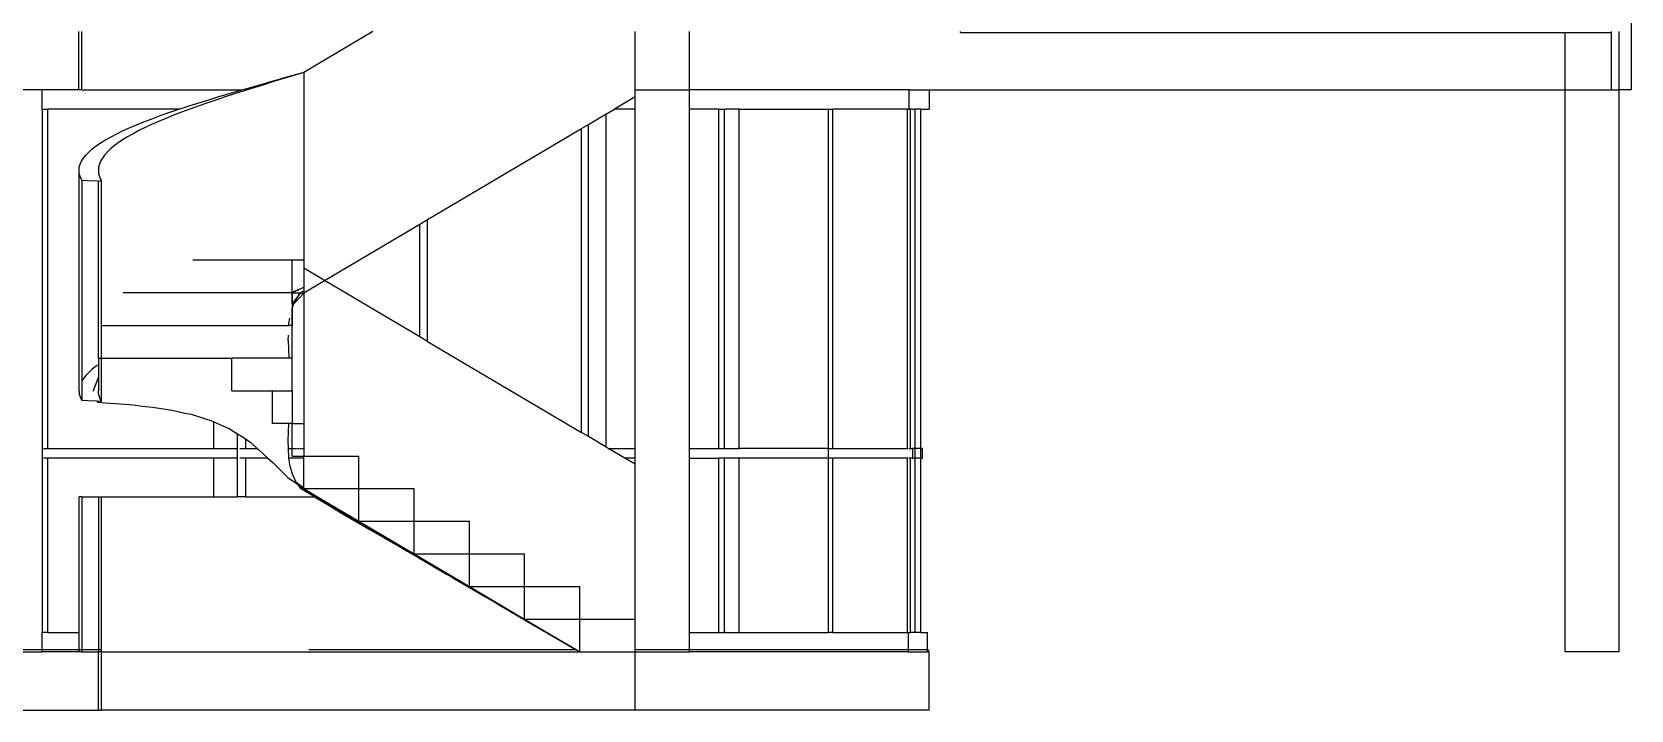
# Model space of a CAD drawing. Header units: centimetres. Extents: x -35.5 to -15.9, y -26.1 to -16.5.
# Drawn here: x -24.13 to -15.87, y -26.1 to -22.6 of the extents above; entities that cross this region are included whole.
import ezdxf

# ---------------------------------------------------------------- set-up
doc = ezdxf.new("R2010")
doc.units = ezdxf.units.CM
doc.layers.add('SectionCutEdges', color=7, linetype='Continuous')

msp = doc.modelspace()

# ---------------------------------------------------------------- linework, layer by layer
for p, q in [((-23.8835, -22.8973), (-23.8835, -22.5973)), ((-22.3667, -22.5973), (-22.7235, -22.8081)), ((-21.0132, -22.8973), (-21.0132, -22.5973)), ((-20.7335, -22.8973), (-20.7335, -22.5973)), ((-16.2132, -22.8973), (-16.2132, -22.6013)), ((-15.9338, -22.8973), (-15.9338, -22.5973)), ((-22.9498, -22.8713), (-22.8937, -22.8555)), ((-22.879, -22.8555), (-22.9303, -22.8713)), ((-22.8937, -22.8555), (-22.8372, -22.8397)), ((-22.7755, -22.8239), (-22.879, -22.8555)), ((-22.7235, -22.8081), (-22.8372, -22.8397)), ((-22.7235, -22.8081), (-22.7755, -22.8239)), ((-22.7235, -22.8081), (-22.7235, -23.7765)), ((-24.0735, -22.9973), (-24.0735, -22.8973)), ((-23.8692, -22.8973), (-23.041, -22.8973)), ((-23.2194, -22.9502), (-23.1673, -22.9344)), ((-23.1291, -22.9344), (-23.1766, -22.9502)), ((-23.1673, -22.9344), (-23.1142, -22.9186)), ((-23.0805, -22.9186), (-23.1291, -22.9344)), ((-23.1142, -22.9186), (-23.0602, -22.9028)), ((-23.0311, -22.9028), (-23.0805, -22.9186)), ((-23.0602, -22.9028), (-23.041, -22.8973)), ((-23.041, -22.8973), (-23.0053, -22.887)), ((-22.981, -22.887), (-23.0311, -22.9028)), ((-23.0053, -22.887), (-22.9498, -22.8713)), ((-22.9303, -22.8713), (-22.981, -22.887)), ((-21.0135, -22.9345), (-21.1198, -22.9973)), ((-21.0135, -22.9345), (-21.0135, -22.8973)), ((-21.0135, -22.9973), (-21.0135, -22.9345)), ((-20.7335, -22.9973), (-20.7335, -22.8973)), ((-16.2132, -25.7973), (-16.2132, -22.8973)), ((-15.9338, -25.7973), (-15.9338, -22.8973)), ((-24.0735, -22.9973), (-24.044, -22.9973)), ((-24.0735, -22.9973), (-24.0735, -25.6973)), ((-24.044, -24.7473), (-24.044, -22.9973)), ((-23.3671, -22.9973), (-24.044, -22.9973)), ((-23.4593, -23.0291), (-23.4144, -23.0133)), ((-23.4144, -23.0133), (-23.3679, -22.9976)), ((-23.3548, -23.0133), (-23.3958, -23.0291)), ((-23.3679, -22.9976), (-23.3671, -22.9973)), ((-23.3671, -22.9973), (-23.3198, -22.9818)), ((-23.3123, -22.9976), (-23.3548, -23.0133)), ((-23.3198, -22.9818), (-23.2702, -22.966)), ((-23.2683, -22.9818), (-23.3123, -22.9976)), ((-23.2702, -22.966), (-23.2194, -22.9502)), ((-23.2231, -22.966), (-23.2683, -22.9818)), ((-23.1766, -22.9502), (-23.2231, -22.966)), ((-21.2545, -23.0769), (-21.1621, -23.0223)), ((-21.1621, -23.0223), (-21.158, -23.0199)), ((-21.1621, -24.7411), (-21.1621, -23.0223)), ((-21.158, -23.0199), (-21.1198, -22.9973)), ((-21.0135, -22.9973), (-21.1198, -22.9973)), ((-21.0135, -22.9973), (-21.0128, -22.9973)), ((-21.0135, -24.7473), (-21.0135, -22.9973)), ((-20.7362, -22.9973), (-20.7342, -22.9973)), ((-20.7335, -24.7473), (-20.7335, -22.9973)), ((-20.581, -22.9973), (-20.7335, -22.9973)), ((-20.581, -24.7473), (-20.581, -22.9973)), ((-20.581, -22.9973), (-20.5519, -22.9973)), ((-20.5519, -24.7473), (-20.5519, -22.9973)), ((-20.5519, -22.9973), (-20.5454, -22.9973)), ((-20.4765, -22.9973), (-20.5454, -22.9973)), ((-20.4765, -24.7473), (-20.4765, -22.9973)), ((-20.4765, -22.9973), (-20.016, -22.9973)), ((-20.016, -22.9973), (-19.9936, -22.9973)), ((-20.016, -24.7473), (-20.016, -22.9973)), ((-19.9936, -24.7473), (-19.9936, -22.9973)), ((-19.6081, -22.9973), (-19.9936, -22.9973)), ((-19.6081, -24.7473), (-19.6081, -22.9973)), ((-19.6081, -22.9973), (-19.5998, -22.9973)), ((-19.5929, -24.7473), (-19.5929, -22.9973)), ((-23.6551, -23.1081), (-23.62, -23.0923)), ((-23.62, -23.0923), (-23.5829, -23.0765)), ((-23.5829, -23.0765), (-23.5436, -23.0607)), ((-23.5427, -23.0923), (-23.5747, -23.1081)), ((-23.5436, -23.0607), (-23.5024, -23.0449)), ((-23.5088, -23.0765), (-23.5427, -23.0923)), ((-23.4729, -23.0607), (-23.5088, -23.0765)), ((-23.5024, -23.0449), (-23.4593, -23.0291)), ((-23.4352, -23.0449), (-23.4729, -23.0607)), ((-23.3958, -23.0291), (-23.4352, -23.0449)), ((-22.0844, -23.5673), (-21.2895, -23.0976)), ((-21.2895, -23.0976), (-21.2545, -23.0769)), ((-21.2895, -24.6658), (-21.2895, -23.0976)), ((-21.2545, -24.6865), (-21.2545, -23.0769)), ((-23.8155, -23.2028), (-23.795, -23.187)), ((-23.795, -23.187), (-23.772, -23.1712)), ((-23.772, -23.1712), (-23.7464, -23.1554)), ((-23.7464, -23.1554), (-23.7183, -23.1397)), ((-23.7026, -23.187), (-23.7214, -23.2028)), ((-23.7183, -23.1397), (-23.6878, -23.1239)), ((-23.6816, -23.1712), (-23.7026, -23.187)), ((-23.6878, -23.1239), (-23.6551, -23.1081)), ((-23.6582, -23.1554), (-23.6816, -23.1712)), ((-23.6325, -23.1397), (-23.6582, -23.1554)), ((-23.6047, -23.1239), (-23.6325, -23.1397)), ((-23.5747, -23.1081), (-23.6047, -23.1239)), ((-23.8777, -23.2817), (-23.8708, -23.266)), ((-23.8708, -23.266), (-23.861, -23.2502)), ((-23.861, -23.2502), (-23.8485, -23.2344)), ((-23.8485, -23.2344), (-23.8334, -23.2186)), ((-23.8334, -23.2186), (-23.8155, -23.2028)), ((-23.7718, -23.266), (-23.7782, -23.2817)), ((-23.7629, -23.2502), (-23.7718, -23.266)), ((-23.7515, -23.2344), (-23.7629, -23.2502)), ((-23.7377, -23.2186), (-23.7515, -23.2344)), ((-23.7214, -23.2028), (-23.7377, -23.2186)), ((-23.8833, -23.3133), (-23.8819, -23.2975)), ((-23.8833, -24.4501), (-23.8833, -23.3133)), ((-23.8819, -23.3291), (-23.8833, -23.3133)), ((-23.8819, -23.2975), (-23.8777, -23.2817)), ((-23.8777, -23.3449), (-23.8819, -23.3291)), ((-23.8708, -23.3607), (-23.8777, -23.3449)), ((-23.782, -23.2975), (-23.7833, -23.3133)), ((-23.7833, -23.3133), (-23.782, -23.3291)), ((-23.7782, -23.2817), (-23.782, -23.2975)), ((-23.782, -23.3291), (-23.7782, -23.3449)), ((-23.7782, -23.3449), (-23.7718, -23.3607)), ((-23.869, -23.3636), (-23.8708, -23.3607)), ((-23.7833, -24.2817), (-23.7833, -23.3677)), ((-23.7718, -23.3607), (-23.7675, -23.3684)), ((-22.6166, -23.8817), (-22.1244, -23.5909)), ((-22.1244, -23.5909), (-22.0844, -23.5673)), ((-22.1244, -24.1725), (-22.1244, -23.5909)), ((-22.0844, -24.1962), (-22.0844, -23.5673)), ((-22.7833, -23.7765), (-23.2967, -23.7765)), ((-22.7833, -23.9417), (-22.7833, -23.7765)), ((-22.7235, -23.7765), (-22.7833, -23.7765)), ((-22.7235, -23.7765), (-22.7235, -23.8186)), ((-22.7235, -23.8186), (-22.7235, -23.9157)), ((-22.6166, -23.8817), (-22.7235, -23.8186)), ((-22.763, -23.9329), (-22.7619, -23.9324)), ((-22.7608, -23.932), (-22.7585, -23.931)), ((-22.7573, -23.9305), (-22.7549, -23.9294)), ((-22.7573, -23.933), (-22.7549, -23.9321)), ((-22.7573, -23.9331), (-22.7549, -23.9322)), ((-22.7537, -23.9289), (-22.7524, -23.9283)), ((-22.7537, -23.9316), (-22.7524, -23.9311)), ((-22.7537, -23.9317), (-22.7524, -23.9312)), ((-22.7512, -23.9278), (-22.7486, -23.9267)), ((-22.7512, -23.9306), (-22.7486, -23.9296)), ((-22.7512, -23.9307), (-22.7489, -23.9298)), ((-22.7473, -23.9261), (-22.7459, -23.9255)), ((-22.7446, -23.925), (-22.7432, -23.9244)), ((-22.7419, -23.9238), (-22.7391, -23.9226)), ((-22.7377, -23.922), (-22.7363, -23.9214)), ((-22.7349, -23.9208), (-22.7335, -23.9202)), ((-22.7321, -23.9196), (-22.7307, -23.9189)), ((-22.7292, -23.9183), (-22.7264, -23.9171)), ((-22.7249, -23.9164), (-22.7235, -23.9157)), ((-22.7235, -23.9449), (-22.6166, -23.8817)), ((-22.7235, -23.9157), (-22.7235, -23.9348)), ((-22.1244, -24.1725), (-22.6166, -23.8817)), ((-22.7833, -23.9449), (-23.6553, -23.9449)), ((-22.7833, -23.9417), (-22.783, -23.9415)), ((-22.7833, -23.9432), (-22.7833, -23.9417)), ((-22.7833, -23.9432), (-22.783, -23.9431)), ((-22.7833, -23.9434), (-22.7833, -23.9432)), ((-22.7833, -23.9434), (-22.783, -23.9433)), ((-22.7833, -23.9449), (-22.7833, -23.9434)), ((-22.7833, -23.9449), (-22.7833, -23.9449)), ((-22.7407, -23.9449), (-22.7833, -24.0021)), ((-22.7833, -23.9449), (-22.7833, -24.0021)), ((-22.7833, -24.0021), (-22.7833, -23.9449)), ((-22.7833, -23.9449), (-22.7407, -23.9449)), ((-22.7833, -23.9449), (-22.7832, -23.9449)), ((-22.7833, -24.0021), (-22.7833, -24.0022)), ((-22.7833, -24.0022), (-22.7833, -24.024)), ((-22.7828, -23.9415), (-22.7798, -23.9402)), ((-22.7828, -23.943), (-22.7798, -23.9418)), ((-22.7828, -23.9432), (-22.7798, -23.942)), ((-22.7822, -24.0203), (-22.7743, -24.0023)), ((-22.7793, -23.9399), (-22.777, -23.9389)), ((-22.7793, -23.9416), (-22.777, -23.9407)), ((-22.7793, -23.9418), (-22.777, -23.9409)), ((-22.7763, -23.9387), (-22.7741, -23.9377)), ((-22.7763, -23.9405), (-22.7741, -23.9396)), ((-22.7763, -23.9407), (-22.7741, -23.9398)), ((-22.7743, -24.0023), (-22.7235, -23.9464)), ((-22.7743, -24.0023), (-22.765, -23.9814)), ((-22.7734, -23.9374), (-22.7709, -23.9363)), ((-22.7734, -23.9393), (-22.7709, -23.9383)), ((-22.7734, -23.9395), (-22.7709, -23.9385)), ((-22.77, -23.9359), (-22.7681, -23.9351)), ((-22.77, -23.938), (-22.7681, -23.9373)), ((-22.77, -23.9382), (-22.7681, -23.9374)), ((-22.7671, -23.9347), (-22.7641, -23.9334)), ((-22.7671, -23.9369), (-22.7641, -23.9357)), ((-22.7671, -23.937), (-22.7641, -23.9358)), ((-22.765, -23.9814), (-22.7407, -23.9449)), ((-22.763, -23.9353), (-22.7619, -23.9348)), ((-22.763, -23.9354), (-22.7619, -23.935)), ((-22.7608, -23.9344), (-22.7585, -23.9335)), ((-22.7608, -23.9345), (-22.7585, -23.9336)), ((-22.7407, -23.9449), (-22.7406, -23.9448)), ((-22.7407, -23.9449), (-22.7235, -23.9449)), ((-22.7406, -23.9448), (-22.7391, -23.9439)), ((-22.7377, -23.9431), (-22.7363, -23.9423)), ((-22.7349, -23.9415), (-22.7335, -23.9407)), ((-22.7321, -23.9398), (-22.7307, -23.939)), ((-22.7292, -23.9382), (-22.7264, -23.9365)), ((-22.7249, -23.9356), (-22.7235, -23.9348)), ((-22.7235, -23.9348), (-22.7235, -23.9449)), ((-22.7235, -23.9449), (-22.7235, -23.9464)), ((-22.7235, -23.9464), (-22.7235, -24.6185)), ((-22.8, -24.1033), (-22.7959, -24.0761)), ((-22.7833, -24.024), (-22.7822, -24.0203)), ((-22.7833, -24.0241), (-22.7833, -24.024)), ((-22.7833, -24.0241), (-22.7833, -24.1133)), ((-22.7833, -24.1133), (-22.7833, -24.0241)), ((-23.7675, -24.1133), (-22.8059, -24.1133)), ((-22.8059, -24.1133), (-22.8004, -24.1133)), ((-22.8032, -24.1913), (-22.8022, -24.1633)), ((-22.8004, -24.1133), (-22.8, -24.1033)), ((-22.7833, -24.1133), (-22.8004, -24.1133)), ((-22.7833, -24.2817), (-22.7833, -24.1133)), ((-22.0844, -24.1962), (-22.1244, -24.1725)), ((-22.8032, -24.1913), (-22.801, -24.2812)), ((-22.0844, -24.1962), (-21.2895, -24.6658)), ((-23.8155, -24.3396), (-23.8334, -24.3554)), ((-23.795, -24.3238), (-23.8155, -24.3396)), ((-23.7833, -24.3158), (-23.795, -24.3238)), ((-23.7833, -24.2817), (-23.7833, -24.3158)), ((-23.7833, -24.2817), (-23.7782, -24.2817)), ((-23.7833, -24.3158), (-23.7833, -24.3791)), ((-23.7782, -24.2817), (-23.7678, -24.2817)), ((-22.7833, -24.2817), (-23.0953, -24.2817)), ((-22.7833, -24.4501), (-22.7833, -24.2817)), ((-23.861, -24.3869), (-23.869, -24.3998)), ((-23.8485, -24.3712), (-23.861, -24.3869)), ((-23.8334, -24.3554), (-23.8485, -24.3712)), ((-23.7833, -24.3791), (-23.811, -24.4499)), ((-23.7833, -24.3791), (-23.7833, -24.4501)), ((-23.8833, -24.4501), (-23.8819, -24.4659)), ((-23.8819, -24.4659), (-23.8777, -24.4817)), ((-23.8777, -24.4817), (-23.8708, -24.4975)), ((-23.8708, -24.4975), (-23.869, -24.5004)), ((-23.811, -24.4499), (-23.81, -24.4525)), ((-23.7898, -24.5042), (-23.7882, -24.5083)), ((-23.782, -24.4659), (-23.7833, -24.4501)), ((-23.7782, -24.4817), (-23.782, -24.4659)), ((-23.7718, -24.4975), (-23.7782, -24.4817)), ((-23.7675, -24.5052), (-23.7718, -24.4975)), ((-22.8864, -24.4501), (-22.7833, -24.4501)), ((-22.7833, -24.4501), (-22.7833, -24.6185)), ((-22.7833, -24.4501), (-22.7833, -24.4501)), ((-23.1868, -24.7473), (-23.1868, -24.6114)), ((-23.0659, -24.7473), (-23.0659, -24.6717)), ((-22.8032, -24.7087), (-22.801, -24.6187)), ((-22.801, -24.6187), (-22.801, -24.6185)), ((-22.7833, -24.7473), (-22.7833, -24.6185)), ((-21.2545, -24.6865), (-21.2895, -24.6658)), ((-24.0672, -24.7473), (-24.044, -24.7473)), ((-24.044, -24.7473), (-23.1868, -24.7473)), ((-23.1868, -24.7473), (-23.0659, -24.7473)), ((-23.0659, -24.7973), (-23.0659, -24.7473)), ((-23.0541, -24.7473), (-23.0217, -24.7473)), ((-23.0217, -24.7473), (-23.0217, -24.6993)), ((-23.0217, -24.7473), (-22.9642, -24.7473)), ((-22.8019, -24.7473), (-22.8032, -24.7087)), ((-22.8001, -24.7967), (-22.8019, -24.7473)), ((-22.8019, -24.7473), (-22.7833, -24.7473)), ((-22.7833, -24.7869), (-22.7833, -24.7473)), ((-22.7833, -24.7473), (-22.783, -24.7473)), ((-22.7828, -24.7473), (-22.7798, -24.7473)), ((-22.7793, -24.7473), (-22.777, -24.7473)), ((-22.7763, -24.7473), (-22.7741, -24.7473)), ((-22.7734, -24.7473), (-22.7709, -24.7473)), ((-22.77, -24.7473), (-22.7681, -24.7473)), ((-22.7671, -24.7473), (-22.7641, -24.7473)), ((-22.763, -24.7473), (-22.7619, -24.7473)), ((-22.7608, -24.7473), (-22.7585, -24.7473)), ((-22.7573, -24.7473), (-22.7549, -24.7473)), ((-22.7537, -24.7473), (-22.7524, -24.7473)), ((-22.7512, -24.7473), (-22.7486, -24.7473)), ((-22.7473, -24.7473), (-22.7459, -24.7473)), ((-22.7446, -24.7473), (-22.7432, -24.7473)), ((-22.7419, -24.7473), (-22.7391, -24.7473)), ((-22.7377, -24.7473), (-22.7363, -24.7473)), ((-22.7349, -24.7473), (-22.7335, -24.7473)), ((-22.7321, -24.7473), (-22.7307, -24.7473)), ((-22.7292, -24.7473), (-22.7264, -24.7473)), ((-22.7249, -24.7473), (-22.7235, -24.7473)), ((-21.1621, -24.7411), (-21.2545, -24.6865)), ((-21.158, -24.7435), (-21.1621, -24.7411)), ((-21.1516, -24.7473), (-21.158, -24.7435)), ((-21.1516, -24.7473), (-21.0135, -24.7473)), ((-21.067, -24.7973), (-21.1516, -24.7473)), ((-21.0135, -24.7473), (-21.0128, -24.7473)), ((-21.0135, -24.7973), (-21.0135, -24.7473)), ((-20.7362, -24.7473), (-20.7342, -24.7473)), ((-20.7335, -24.7973), (-20.7335, -24.7473)), ((-20.7335, -24.7473), (-20.581, -24.7473)), ((-20.581, -24.7473), (-20.5519, -24.7473)), ((-20.5519, -24.7473), (-20.5454, -24.7473)), ((-20.5454, -24.7473), (-20.4765, -24.7473)), ((-20.016, -24.7473), (-20.4765, -24.7473)), ((-20.016, -24.7973), (-20.016, -24.7473)), ((-20.0138, -24.7473), (-19.9936, -24.7473)), ((-19.9936, -24.7473), (-19.6081, -24.7473)), ((-19.6081, -24.7473), (-19.6066, -24.7473)), ((-19.6009, -24.7473), (-19.5929, -24.7473)), ((-19.5929, -24.7473), (-19.5813, -24.7473)), ((-24.044, -24.7973), (-24.0672, -24.7973)), ((-24.044, -25.6973), (-24.044, -24.7973)), ((-23.1868, -24.7973), (-24.044, -24.7973)), ((-23.1868, -24.9973), (-23.1868, -24.7973)), ((-23.0659, -24.7973), (-23.1868, -24.7973)), ((-23.0659, -24.9973), (-23.0659, -24.7973)), ((-23.0217, -24.7973), (-23.0541, -24.7973)), ((-23.0217, -24.9973), (-23.0217, -24.7973)), ((-22.9085, -24.7973), (-23.0217, -24.7973)), ((-22.8, -24.7973), (-22.8001, -24.7967)), ((-22.7235, -24.7973), (-22.8, -24.7973)), ((-22.7936, -24.839), (-22.8, -24.7973)), ((-22.7823, -24.8797), (-22.7936, -24.839)), ((-22.7833, -24.7869), (-22.7235, -24.7869)), ((-22.7235, -24.7973), (-22.7235, -24.7869)), ((-22.7235, -24.9516), (-22.7235, -24.7973)), ((-21.0135, -24.7973), (-21.067, -24.7973)), ((-21.0135, -24.8289), (-21.067, -24.7973)), ((-21.0128, -24.7973), (-21.0135, -24.7973)), ((-21.0135, -24.8289), (-21.0135, -24.7973)), ((-21.0135, -25.6289), (-21.0135, -24.8289)), ((-20.7342, -24.7973), (-20.7362, -24.7973)), ((-20.7335, -25.6973), (-20.7335, -24.7973)), ((-20.7335, -24.7973), (-20.581, -24.7973)), ((-20.581, -25.6973), (-20.581, -24.7973)), ((-20.5519, -24.7973), (-20.581, -24.7973)), ((-20.5519, -25.6973), (-20.5519, -24.7973)), ((-20.5454, -24.7973), (-20.5519, -24.7973)), ((-20.4765, -24.7973), (-20.5454, -24.7973)), ((-20.4765, -25.6973), (-20.4765, -24.7973)), ((-20.016, -24.7973), (-20.4765, -24.7973)), ((-20.016, -25.6973), (-20.016, -24.7973)), ((-19.9936, -24.7973), (-20.0138, -24.7973)), ((-19.9936, -25.6973), (-19.9936, -24.7973)), ((-19.6081, -24.7973), (-19.9936, -24.7973)), ((-19.6081, -25.6973), (-19.6081, -24.7973)), ((-19.6066, -24.7973), (-19.6081, -24.7973)), ((-19.5929, -24.7973), (-19.6009, -24.7973)), ((-19.5929, -25.6973), (-19.5929, -24.7973)), ((-19.5813, -24.7973), (-19.5929, -24.7973)), ((-22.765, -24.9186), (-22.7823, -24.8797)), ((-22.7627, -24.922), (-22.765, -24.9186)), ((-22.764, -24.921), (-22.7627, -24.922)), ((-22.7627, -24.922), (-22.7235, -24.9516)), ((-23.8833, -25.6973), (-23.8833, -24.9973)), ((-23.869, -24.9973), (-23.8833, -24.9973)), ((-23.7833, -24.9973), (-23.7833, -25.7873)), ((-23.7675, -24.9973), (-23.1868, -24.9973)), ((-23.1868, -24.9973), (-23.0659, -24.9973)), ((-23.0217, -24.9973), (-23.0659, -24.9973)), ((-23.0217, -24.9973), (-22.6684, -24.9973)), ((-22.7546, -24.9346), (-22.7406, -24.9551)), ((-22.6684, -24.9973), (-22.7406, -24.9551)), ((-22.7235, -24.9516), (-22.7186, -24.9553)), ((-22.7186, -24.9553), (-22.4385, -24.9553)), ((-22.7186, -24.9553), (-22.701, -24.9686)), ((-22.701, -24.9686), (-22.6524, -24.9973)), ((-22.701, -24.9686), (-22.663, -24.9973)), ((-22.6684, -24.9973), (-22.6004, -25.0371)), ((-22.6524, -24.9973), (-22.663, -24.9973)), ((-22.663, -24.9973), (-22.6511, -25.0063)), ((-22.6524, -24.9973), (-22.4385, -25.1237)), ((-22.4385, -25.1237), (-22.4385, -24.9553)), ((-22.5337, -25.0761), (-22.6391, -25.0135)), ((-22.076, -25.3439), (-22.5337, -25.0761)), ((-22.4385, -25.1237), (-22.1535, -25.1237)), ((-22.4385, -25.1237), (-22.1535, -25.2921)), ((-22.1535, -25.2921), (-22.1535, -25.1237)), ((-22.1535, -25.2921), (-21.8685, -25.2921)), ((-22.1535, -25.2921), (-21.8685, -25.4605)), ((-21.8685, -25.4605), (-21.8685, -25.2921)), ((-21.9865, -25.3962), (-22.076, -25.3439)), ((-21.9658, -25.4083), (-22.0448, -25.3623)), ((-21.9658, -25.4083), (-21.9865, -25.3962)), ((-21.9616, -25.4108), (-21.9658, -25.4083)), ((-21.9616, -25.4107), (-21.9616, -25.4108)), ((-21.8472, -25.4777), (-21.9616, -25.4108)), ((-21.9546, -25.4148), (-21.8472, -25.4777)), ((-21.8685, -25.4605), (-21.5835, -25.4605)), ((-21.8685, -25.4605), (-21.5835, -25.6289)), ((-21.7328, -25.5446), (-21.8472, -25.4777)), ((-21.5835, -25.6289), (-21.5835, -25.4605)), ((-21.7328, -25.5446), (-21.6183, -25.6116)), ((-21.6183, -25.6116), (-21.3179, -25.7873)), ((-21.5835, -25.6289), (-21.2985, -25.6289)), ((-21.5835, -25.6289), (-21.3154, -25.7873)), ((-24.044, -25.6973), (-24.0735, -25.6973)), ((-24.0735, -25.7873), (-24.0735, -25.6973)), ((-24.044, -25.6973), (-23.8833, -25.6973)), ((-23.8833, -25.7873), (-23.8833, -25.6973)), ((-21.0135, -25.6973), (-21.0128, -25.6973)), ((-20.7362, -25.6973), (-20.7342, -25.6973)), ((-20.7335, -25.6973), (-20.581, -25.6973)), ((-20.7335, -25.7873), (-20.7335, -25.6973)), ((-20.581, -25.6973), (-20.5519, -25.6973)), ((-20.5454, -25.6973), (-20.5519, -25.6973)), ((-20.5454, -25.6973), (-20.4765, -25.6973)), ((-20.4765, -25.6973), (-20.016, -25.6973)), ((-19.9936, -25.6973), (-20.016, -25.6973)), ((-19.9936, -25.6973), (-19.6081, -25.6973)), ((-19.6081, -25.6973), (-19.6049, -25.6973)), ((-24.0735, -25.7973), (-24.0735, -25.7873)), ((-23.8833, -25.7973), (-23.8833, -25.7873)), ((-23.7835, -26.0973), (-23.7835, -25.7973)), ((-23.7833, -25.7873), (-23.7833, -25.7973)), ((-23.7675, -25.7973), (-21.2985, -25.7973)), ((-21.3179, -25.7873), (-22.6968, -25.7873)), ((-21.3154, -25.7873), (-21.3179, -25.7873)), ((-21.3154, -25.7873), (-21.2985, -25.7973)), ((-20.7335, -25.7973), (-20.7335, -25.7873)), ((-15.9338, -25.7973), (-16.2132, -25.7973)), ((-21.0135, -26.0973), (-23.7676, -26.0973))]:
    msp.add_line(p, q)
msp.add_lwpolyline([(-15.8735, -19.2373), (-15.8735, -22.8973)])
at = {"layer": 'SectionCutEdges'}
for p, q in [((-15.8735, -21.7273), (-15.8735, -22.8973)), ((-23.8692, -22.8973), (-23.8692, -22.5973)), ((-21.0135, -22.8973), (-21.0135, -22.5973)), ((-19.3335, -22.6013), (-19.3335, -22.5973)), ((-19.3335, -22.6013), (-16.2132, -22.6013)), ((-16.2132, -22.6013), (-15.9735, -22.6013)), ((-15.9735, -22.6013), (-15.9735, -22.5973)), ((-15.9735, -22.8973), (-15.9735, -22.6013)), ((-24.0735, -22.8973), (-24.1735, -22.8973)), ((-23.8835, -22.8973), (-24.0735, -22.8973)), ((-23.8692, -22.8973), (-23.8835, -22.8973)), ((-21.0132, -22.8973), (-21.0135, -22.8973)), ((-21.0128, -22.8973), (-21.0132, -22.8973)), ((-21.0128, -22.8973), (-20.7362, -22.8973)), ((-20.7342, -22.8973), (-20.7362, -22.8973)), ((-20.7342, -22.8973), (-20.7335, -22.8973)), ((-19.5998, -22.8973), (-20.7335, -22.8973)), ((-19.5998, -22.9973), (-19.5998, -22.8973)), ((-19.5998, -22.8973), (-19.4959, -22.8973)), ((-19.4959, -22.8973), (-16.2132, -22.8973)), ((-19.4959, -22.8973), (-19.4959, -22.9973)), ((-16.2132, -22.8973), (-15.9735, -22.8973)), ((-15.9735, -22.8973), (-15.9338, -22.8973)), ((-15.8735, -22.8973), (-15.9338, -22.8973)), ((-19.5929, -22.9973), (-19.5998, -22.9973)), ((-19.5843, -22.9973), (-19.5929, -22.9973)), ((-19.5843, -22.9973), (-19.5697, -22.9973)), ((-19.5697, -22.9973), (-19.5697, -24.7473)), ((-19.5391, -22.9973), (-19.5697, -22.9973)), ((-19.5391, -24.7473), (-19.5391, -22.9973)), ((-19.5391, -22.9973), (-19.4959, -22.9973)), ((-23.869, -23.3636), (-23.8402, -23.3652)), ((-23.869, -23.3636), (-23.869, -24.3998)), ((-23.8402, -23.3652), (-23.7833, -23.3677)), ((-23.7833, -23.3677), (-23.7675, -23.3684)), ((-23.7675, -24.1133), (-23.7675, -23.3684)), ((-23.7675, -24.2817), (-23.7675, -24.1133)), ((-23.7675, -24.2817), (-23.7678, -24.2817)), ((-23.7675, -24.2817), (-23.6616, -24.2817)), ((-23.7675, -24.3901), (-23.7675, -24.2817)), ((-23.6616, -24.2817), (-23.0953, -24.2817)), ((-23.0953, -24.4501), (-23.0953, -24.2817)), ((-23.869, -24.3998), (-23.869, -24.5004)), ((-23.7675, -24.5052), (-23.7675, -24.3901)), ((-23.8402, -24.5019), (-23.869, -24.5004)), ((-23.7898, -24.5042), (-23.8402, -24.5019)), ((-23.7675, -24.5052), (-23.7898, -24.5042)), ((-23.7882, -24.5083), (-23.7803, -24.5087)), ((-23.7803, -24.5087), (-23.7477, -24.5121)), ((-23.0953, -24.4501), (-22.8864, -24.4501)), ((-22.8864, -24.4501), (-22.8864, -24.6185)), ((-23.7477, -24.5121), (-23.67, -24.5176)), ((-23.67, -24.5176), (-23.6028, -24.5232)), ((-23.6028, -24.5232), (-23.5595, -24.5289)), ((-23.5595, -24.5289), (-23.5018, -24.535)), ((-23.5018, -24.535), (-23.4487, -24.544)), ((-23.4487, -24.544), (-23.4022, -24.5504)), ((-23.4022, -24.5504), (-23.3376, -24.565)), ((-23.3376, -24.565), (-23.3049, -24.5712)), ((-23.3049, -24.5712), (-23.2257, -24.5961)), ((-23.2257, -24.5961), (-23.211, -24.6001)), ((-23.211, -24.6001), (-23.1868, -24.6114)), ((-23.1868, -24.6114), (-23.1574, -24.6251)), ((-23.1574, -24.6251), (-23.1214, -24.6395)), ((-23.1214, -24.6395), (-23.1126, -24.6438)), ((-23.1126, -24.6438), (-23.0659, -24.6717)), ((-23.0659, -24.6717), (-23.0363, -24.6894)), ((-22.801, -24.6185), (-22.8864, -24.6185)), ((-22.7833, -24.6185), (-22.801, -24.6185)), ((-22.7833, -24.6185), (-22.7235, -24.6185)), ((-22.7235, -24.6185), (-22.7235, -24.7473)), ((-23.0363, -24.6894), (-23.0217, -24.6993)), ((-23.0217, -24.6993), (-22.9979, -24.7154)), ((-22.9979, -24.7154), (-22.9642, -24.7473)), ((-22.9642, -24.7473), (-22.9572, -24.754)), ((-22.9572, -24.754), (-22.9085, -24.7973)), ((-22.7235, -24.7473), (-22.7235, -24.7869)), ((-19.5813, -24.7473), (-19.5813, -24.7973)), ((-19.5697, -24.7473), (-19.5813, -24.7473)), ((-19.5697, -24.7473), (-19.5697, -24.7973)), ((-19.5391, -24.7473), (-19.5697, -24.7473)), ((-19.5303, -24.7473), (-19.5391, -24.7473)), ((-19.5391, -24.7973), (-19.5391, -24.7473)), ((-19.5303, -24.7973), (-19.5303, -24.7473)), ((-22.9085, -24.7973), (-22.8807, -24.8221)), ((-22.8807, -24.8221), (-22.8799, -24.8233)), ((-22.8799, -24.8233), (-22.879, -24.8241)), ((-22.879, -24.8241), (-22.8054, -24.8983)), ((-22.7235, -24.7869), (-22.4385, -24.7869)), ((-22.4385, -24.9553), (-22.4385, -24.7869)), ((-19.5813, -24.7973), (-19.5697, -24.7973)), ((-19.5697, -24.7973), (-19.5697, -25.6973)), ((-19.5391, -24.7973), (-19.5697, -24.7973)), ((-19.5391, -24.7973), (-19.5303, -24.7973)), ((-19.5391, -25.6973), (-19.5391, -24.7973)), ((-22.8054, -24.8983), (-22.7635, -24.9275)), ((-23.869, -24.9973), (-23.869, -25.7873)), ((-23.869, -24.9973), (-23.7833, -24.9973)), ((-23.7833, -24.9973), (-23.7675, -24.9973)), ((-23.7675, -25.7973), (-23.7675, -24.9973)), ((-22.7635, -24.9275), (-22.7546, -24.9346)), ((-22.7546, -24.9346), (-22.7247, -24.9587)), ((-22.7247, -24.9587), (-22.6481, -25.0085)), ((-22.4385, -24.9553), (-22.1535, -24.9553)), ((-22.1535, -25.1237), (-22.1535, -24.9553)), ((-22.6481, -25.0085), (-22.6469, -25.0089)), ((-22.6469, -25.0089), (-22.6391, -25.0135)), ((-22.6391, -25.0135), (-22.6209, -25.0245)), ((-22.6209, -25.0245), (-22.6004, -25.0371)), ((-22.6004, -25.0371), (-22.5567, -25.0641)), ((-22.5567, -25.0641), (-22.5336, -25.0776)), ((-22.5336, -25.0776), (-22.4716, -25.1143)), ((-22.4716, -25.1143), (-22.4191, -25.1447)), ((-22.4191, -25.1447), (-22.3863, -25.1639)), ((-22.3863, -25.1639), (-22.3047, -25.2112)), ((-22.1535, -25.1237), (-21.8685, -25.1237)), ((-21.8685, -25.2921), (-21.8685, -25.1237)), ((-22.3047, -25.2112), (-22.3045, -25.2113)), ((-22.3045, -25.2113), (-22.2998, -25.2141)), ((-22.2998, -25.2141), (-22.2157, -25.263)), ((-22.2157, -25.263), (-22.1904, -25.2776)), ((-22.1904, -25.2776), (-22.1304, -25.3126)), ((-22.1304, -25.3126), (-22.076, -25.3439)), ((-21.8685, -25.2921), (-21.5835, -25.2921)), ((-21.5835, -25.4605), (-21.5835, -25.2921)), ((-22.076, -25.3439), (-22.0459, -25.3616)), ((-22.0459, -25.3616), (-22.0448, -25.3623)), ((-22.0448, -25.3623), (-21.9865, -25.3962)), ((-21.9865, -25.3962), (-21.9616, -25.4107)), ((-21.9616, -25.4107), (-21.9592, -25.4121)), ((-21.9592, -25.4121), (-21.9546, -25.4148)), ((-21.8472, -25.4775), (-21.9546, -25.4148)), ((-21.8472, -25.4775), (-21.7894, -25.5113)), ((-21.5835, -25.4605), (-21.2985, -25.4605)), ((-21.2985, -25.6289), (-21.2985, -25.4605)), ((-21.7894, -25.5113), (-21.7328, -25.5446)), ((-21.7328, -25.5446), (-21.7068, -25.5595)), ((-21.619, -25.6109), (-21.7068, -25.5595)), ((-21.619, -25.6109), (-21.6183, -25.6116)), ((-21.6183, -25.6116), (-21.5338, -25.6608)), ((-21.5338, -25.6608), (-21.5039, -25.6783)), ((-21.2985, -25.6289), (-21.0135, -25.6289)), ((-21.2985, -25.7973), (-21.2985, -25.6289)), ((-21.0135, -25.6973), (-21.0135, -25.6289)), ((-21.5039, -25.6783), (-21.5039, -25.6783)), ((-21.3895, -25.7453), (-21.5039, -25.6783)), ((-21.3895, -25.7453), (-21.3895, -25.7454)), ((-21.3895, -25.7454), (-21.3682, -25.7578)), ((-21.0135, -25.7873), (-21.0135, -25.6973)), ((-19.6049, -25.6973), (-19.6049, -25.7873)), ((-19.6049, -25.6973), (-19.5929, -25.6973)), ((-19.5697, -25.6973), (-19.5929, -25.6973)), ((-19.5557, -25.6973), (-19.5697, -25.6973)), ((-19.5391, -25.6973), (-19.5557, -25.6973)), ((-19.5391, -25.6973), (-19.5038, -25.6973)), ((-19.5038, -25.7873), (-19.5038, -25.6973)), ((-24.0735, -25.7873), (-24.1735, -25.7873)), ((-24.1735, -25.7973), (-24.0735, -25.7973)), ((-23.8833, -25.7873), (-24.0735, -25.7873)), ((-23.8833, -25.7973), (-24.0735, -25.7973)), ((-23.869, -25.7873), (-23.8833, -25.7873)), ((-23.869, -25.7973), (-23.8833, -25.7973)), ((-23.869, -25.7873), (-23.869, -25.7973)), ((-23.7835, -25.7873), (-23.869, -25.7873)), ((-23.869, -25.7973), (-23.7835, -25.7973)), ((-23.7833, -25.7873), (-23.7835, -25.7873)), ((-23.7833, -25.7973), (-23.7835, -25.7973)), ((-23.768, -25.7873), (-23.7833, -25.7873)), ((-23.7676, -25.7973), (-23.7833, -25.7973)), ((-23.7676, -26.0973), (-23.7676, -25.7973)), ((-23.7676, -25.7973), (-23.7675, -25.7973)), ((-21.3179, -25.7873), (-21.3682, -25.7578)), ((-21.3013, -25.797), (-21.3179, -25.7873)), ((-21.3179, -25.7873), (-21.3179, -25.7873)), ((-21.2985, -25.7973), (-21.0135, -25.7973)), ((-21.0135, -25.7973), (-21.0135, -25.7873)), ((-20.7335, -25.7873), (-21.0135, -25.7873)), ((-21.0135, -26.0973), (-21.0135, -25.7973)), ((-21.0135, -25.7973), (-20.7335, -25.7973)), ((-19.6049, -25.7873), (-20.7335, -25.7873)), ((-19.6049, -25.7973), (-20.7335, -25.7973)), ((-19.6049, -25.7873), (-19.6049, -25.7973)), ((-19.5038, -25.7873), (-19.6049, -25.7873)), ((-19.6049, -25.7973), (-19.5038, -25.7973)), ((-19.5038, -25.7873), (-19.4959, -25.7873)), ((-19.5038, -25.7973), (-19.5038, -25.7873)), ((-19.4961, -25.7973), (-19.5038, -25.7973)), ((-19.4961, -26.0973), (-19.4961, -25.7973)), ((-24.7735, -26.0973), (-23.7835, -26.0973)), ((-23.7835, -26.0973), (-23.7676, -26.0973)), ((-19.4961, -26.0973), (-21.0135, -26.0973))]:
    msp.add_line(p, q, dxfattribs=at)

doc.saveas('drawing.dxf')
